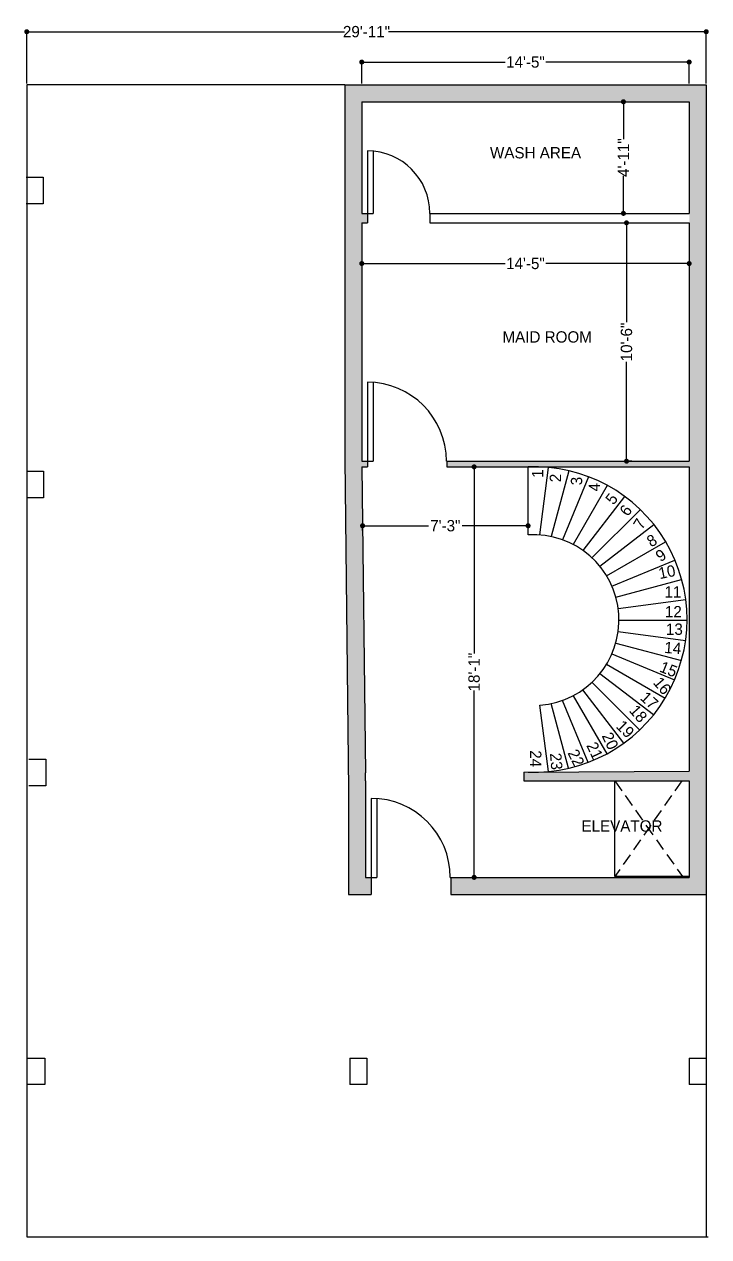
# Model space of a CAD drawing. Header units: inches. Extents: x -1202318 to 15458, y 120 to 819423.
# Drawn here: x 5464 to 5825, y 137 to 778 of the extents above; entities that cross this region are included whole.
import ezdxf

# ---------------------------------------------------------------- set-up
doc = ezdxf.new("R2010")
doc.units = ezdxf.units.IN
doc.header["$PDMODE"] = 98
doc.linetypes.add('HIDDEN', pattern=[9.525, 6.35, -3.175])
doc.styles.add('style 2', font='', dxfattribs={"height": 6})
doc.styles.get('style 2').set_extended_font_data('Bahnschrift')
doc.dimstyles.new('ISO-25', dxfattribs={"dimtxt": 6, "dimasz": 2.67, "dimexe": 1.25, "dimexo": 0.625, "dimgap": 0.645, "dimtad": 0, "dimdec": 0, "dimlunit": 3, "dimtxsty": 'style 2', "dimblk": 'DOT', "dimcen": 2.485, "dimclrd": 3, "dimclrt": 256, "dimadec": 0, "dimazin": 0, "dimtfac": 1, "dimtdec": 0, "dimtmove": 0, "dimatfit": 3, "dimfxl": 1, "dimarcsym": 1})

# ---------------------------------------------------------------- blocks, each defined once
blk = doc.blocks.new('DD2')
for p, q in [((0, 33), (0, 0)), ((3, 33), (3, 0)), ((0, 0), (3, 0))]:
    blk.add_line(p, q)
blk.add_arc((0, 0), 33, 0, 90)
blk = doc.blocks.new('D1 inch')
for p, q in [((0, 41.76), (0, 0)), ((3, 41.65), (3, 0)), ((0, 0), (3, 0)), ((41.76, 0), (42, 0))]:
    blk.add_line(p, q)
blk.add_arc((0, 0), 41.76, 0, 90)
blk = doc.blocks.new('_Dot')
at = {"color": 0, "linetype": 'ByBlock', "lineweight": -2}
blk.add_line((-0.5, 0), (-1, 0), dxfattribs=at)
at = {"color": 0, "linetype": 'ByBlock', "const_width": 0.5}
blk.add_lwpolyline([(-0.25, 0, 1), (0.25, 0, 1)], format="xyb", close=True, dxfattribs=at)
blk = doc.blocks.new('*D191')
at = {"color": 0, "linetype": 'ByBlock', "lineweight": -2, "transparency": 16777216}
for p, q in [((5464.99, 746.72), (5464.99, 775.38)), ((5823.99, 746.72), (5823.99, 775.38))]:
    blk.add_line(p, q, dxfattribs=at)
at = {"color": 3, "lineweight": -2, "transparency": 16777216}
for p, q in [((5467.66, 774.13), (5632.81, 774.13)), ((5821.32, 774.13), (5656.18, 774.13))]:
    blk.add_line(p, q, dxfattribs=at)
at = {"layer": 'Defpoints', "color": 0, "linetype": 'ByBlock', "transparency": 16777216}
for p in [(5823.99, 774.13), (5464.99, 746.09), (5823.99, 746.09)]:
    blk.add_point(p, dxfattribs=at)
at = {"color": 3, "linetype": 'ByBlock', "lineweight": -2, "transparency": 16777216, "xscale": 2.67, "yscale": 2.67, "zscale": 2.67, "rotation": 180}
blk.add_blockref('_Dot', (5464.99, 774.13), dxfattribs=at)
at = {"color": 3, "linetype": 'ByBlock', "lineweight": -2, "transparency": 16777216, "xscale": 2.67, "yscale": 2.67, "zscale": 2.67}
blk.add_blockref('_Dot', (5823.99, 774.13), dxfattribs=at)
at = {"linetype": 'ByBlock', "transparency": 16777216, "insert": (5644.49, 774.13), "char_height": 6, "attachment_point": 5, "style": 'style 2'}
blk.add_mtext('29\'-11"', dxfattribs=at)
blk = doc.blocks.new('*D192')
at = {"color": 0, "linetype": 'ByBlock', "lineweight": -2, "transparency": 16777216}
for p, q in [((5641.99, 746.72), (5641.99, 759.33)), ((5814.99, 746.72), (5814.99, 759.33))]:
    blk.add_line(p, q, dxfattribs=at)
at = {"color": 3, "lineweight": -2, "transparency": 16777216}
for p, q in [((5644.66, 758.08), (5717.82, 758.08)), ((5812.32, 758.08), (5739.17, 758.08))]:
    blk.add_line(p, q, dxfattribs=at)
at = {"layer": 'Defpoints', "color": 0, "linetype": 'ByBlock', "transparency": 16777216}
for p in [(5814.99, 758.08), (5641.99, 746.09), (5814.99, 746.09)]:
    blk.add_point(p, dxfattribs=at)
at = {"color": 3, "linetype": 'ByBlock', "lineweight": -2, "transparency": 16777216, "xscale": 2.67, "yscale": 2.67, "zscale": 2.67, "rotation": 180}
blk.add_blockref('_Dot', (5641.99, 758.08), dxfattribs=at)
at = {"color": 3, "linetype": 'ByBlock', "lineweight": -2, "transparency": 16777216, "xscale": 2.67, "yscale": 2.67, "zscale": 2.67}
blk.add_blockref('_Dot', (5814.99, 758.08), dxfattribs=at)
at = {"linetype": 'ByBlock', "transparency": 16777216, "insert": (5728.49, 758.08), "char_height": 6, "attachment_point": 5, "style": 'style 2'}
blk.add_mtext('14\'-5"', dxfattribs=at)
blk = doc.blocks.new('*D193')
at = {"color": 0, "linetype": 'ByBlock', "lineweight": -2, "transparency": 16777216}
for p, q in [((5779.64, 737.09), (5779.01, 737.09)), ((5779.64, 678.09), (5779.01, 678.09))]:
    blk.add_line(p, q, dxfattribs=at)
at = {"color": 3, "lineweight": -2, "transparency": 16777216}
for p, q in [((5780.26, 734.42), (5780.26, 717.29)), ((5780.26, 680.76), (5780.26, 697.89))]:
    blk.add_line(p, q, dxfattribs=at)
at = {"layer": 'Defpoints', "color": 0, "linetype": 'ByBlock', "transparency": 16777216}
for p in [(5780.26, 737.09), (5780.26, 678.09), (5780.26, 678.09)]:
    blk.add_point(p, dxfattribs=at)
at = {"color": 3, "linetype": 'ByBlock', "lineweight": -2, "transparency": 16777216, "xscale": 2.67, "yscale": 2.67, "zscale": 2.67}
for p, rotation in [((5780.26, 737.09), 90), ((5780.26, 678.09), 270)]:
    blk.add_blockref('_Dot', p, dxfattribs=dict(at, rotation=rotation))
at = {"linetype": 'ByBlock', "transparency": 16777216, "insert": (5780.26, 707.59), "char_height": 6, "attachment_point": 5, "rotation": 90, "style": 'style 2'}
blk.add_mtext('4\'-11"', dxfattribs=at)
blk = doc.blocks.new('*D194')
at = {"color": 0, "linetype": 'ByBlock', "lineweight": -2, "transparency": 16777216}
for p, q in [((5641.99, 652.21), (5641.99, 652.83)), ((5814.99, 652.21), (5814.99, 652.83))]:
    blk.add_line(p, q, dxfattribs=at)
at = {"color": 3, "lineweight": -2, "transparency": 16777216}
for p, q in [((5644.66, 651.58), (5717.82, 651.58)), ((5812.32, 651.58), (5739.17, 651.58))]:
    blk.add_line(p, q, dxfattribs=at)
at = {"layer": 'Defpoints', "color": 0, "linetype": 'ByBlock', "transparency": 16777216}
for p in [(5641.99, 651.58), (5814.99, 651.58), (5814.99, 651.58)]:
    blk.add_point(p, dxfattribs=at)
at = {"color": 3, "linetype": 'ByBlock', "lineweight": -2, "transparency": 16777216, "xscale": 2.67, "yscale": 2.67, "zscale": 2.67, "rotation": 180}
blk.add_blockref('_Dot', (5641.99, 651.58), dxfattribs=at)
at = {"color": 3, "linetype": 'ByBlock', "lineweight": -2, "transparency": 16777216, "xscale": 2.67, "yscale": 2.67, "zscale": 2.67}
blk.add_blockref('_Dot', (5814.99, 651.58), dxfattribs=at)
at = {"linetype": 'ByBlock', "transparency": 16777216, "insert": (5728.49, 651.58), "char_height": 6, "attachment_point": 5, "style": 'style 2'}
blk.add_mtext('14\'-5"', dxfattribs=at)
blk = doc.blocks.new('*D195')
at = {"color": 0, "linetype": 'ByBlock', "lineweight": -2, "transparency": 16777216}
for p, q in [((5781.26, 673.09), (5783.13, 673.09)), ((5784.61, 547.09), (5780.63, 547.09))]:
    blk.add_line(p, q, dxfattribs=at)
at = {"color": 3, "lineweight": -2, "transparency": 16777216}
for p, q in [((5781.88, 670.42), (5781.88, 620.57)), ((5781.88, 549.76), (5781.88, 599.62))]:
    blk.add_line(p, q, dxfattribs=at)
at = {"layer": 'Defpoints', "color": 0, "linetype": 'ByBlock', "transparency": 16777216}
for p in [(5780.63, 673.09), (5781.88, 547.09), (5785.24, 547.09)]:
    blk.add_point(p, dxfattribs=at)
at = {"color": 3, "linetype": 'ByBlock', "lineweight": -2, "transparency": 16777216, "xscale": 2.67, "yscale": 2.67, "zscale": 2.67}
for p, rotation in [((5781.88, 673.09), 90), ((5781.88, 547.09), 270)]:
    blk.add_blockref('_Dot', p, dxfattribs=dict(at, rotation=rotation))
at = {"linetype": 'ByBlock', "transparency": 16777216, "insert": (5781.88, 610.09), "char_height": 6, "attachment_point": 5, "rotation": 90, "style": 'style 2'}
blk.add_mtext('10\'-6"', dxfattribs=at)
blk = doc.blocks.new('*D196')
at = {"color": 0, "linetype": 'ByBlock', "lineweight": -2, "transparency": 16777216}
for p, q in [((5698.82, 544.09), (5702.62, 544.09)), ((5698.82, 327.09), (5702.62, 327.09))]:
    blk.add_line(p, q, dxfattribs=at)
at = {"color": 3, "lineweight": -2, "transparency": 16777216}
for p, q in [((5701.37, 541.42), (5701.37, 445.35)), ((5701.37, 329.76), (5701.37, 425.84))]:
    blk.add_line(p, q, dxfattribs=at)
at = {"layer": 'Defpoints', "color": 0, "linetype": 'ByBlock', "transparency": 16777216}
for p in [(5698.2, 544.09), (5698.2, 327.09), (5701.37, 327.09)]:
    blk.add_point(p, dxfattribs=at)
at = {"color": 3, "linetype": 'ByBlock', "lineweight": -2, "transparency": 16777216, "xscale": 2.67, "yscale": 2.67, "zscale": 2.67}
for p, rotation in [((5701.37, 544.09), 90), ((5701.37, 327.09), 270)]:
    blk.add_blockref('_Dot', p, dxfattribs=dict(at, rotation=rotation))
at = {"linetype": 'ByBlock', "transparency": 16777216, "insert": (5701.37, 435.59), "char_height": 6, "attachment_point": 5, "rotation": 90, "style": 'style 2'}
blk.add_mtext('18\'-1"', dxfattribs=at)
blk = doc.blocks.new('*D197')
at = {"color": 0, "linetype": 'ByBlock', "lineweight": -2, "transparency": 16777216}
for p, q in [((5642.43, 510.42), (5642.43, 514.2)), ((5729.87, 510.42), (5729.87, 514.2))]:
    blk.add_line(p, q, dxfattribs=at)
at = {"color": 3, "lineweight": -2, "transparency": 16777216}
for p, q in [((5645.1, 512.95), (5677.26, 512.95)), ((5727.2, 512.95), (5695.04, 512.95))]:
    blk.add_line(p, q, dxfattribs=at)
at = {"layer": 'Defpoints', "color": 0, "linetype": 'ByBlock', "transparency": 16777216}
for p in [(5729.87, 512.95), (5642.43, 509.8), (5729.87, 509.8)]:
    blk.add_point(p, dxfattribs=at)
at = {"color": 3, "linetype": 'ByBlock', "lineweight": -2, "transparency": 16777216, "xscale": 2.67, "yscale": 2.67, "zscale": 2.67, "rotation": 180}
blk.add_blockref('_Dot', (5642.43, 512.95), dxfattribs=at)
at = {"color": 3, "linetype": 'ByBlock', "lineweight": -2, "transparency": 16777216, "xscale": 2.67, "yscale": 2.67, "zscale": 2.67}
blk.add_blockref('_Dot', (5729.87, 512.95), dxfattribs=at)
at = {"linetype": 'ByBlock', "transparency": 16777216, "insert": (5686.15, 512.95), "char_height": 6, "attachment_point": 5, "style": 'style 2'}
blk.add_mtext('7\'-3"', dxfattribs=at)

msp = doc.modelspace()

# ---------------------------------------------------------------- hatches: boundary and pattern name
at = {"linetype": 'ByBlock'}
h = msp.add_hatch(color=250, dxfattribs=at)
h.dxf.hatch_style = 1
h.paths.add_polyline_path([(5823.99, 746.09), (5632.99, 746.09), (5632.99, 737.09), (5641.99, 737.09), (5814.99, 737.09), (5823.99, 737.09)])
h = msp.add_hatch(color=250, dxfattribs=at)
h.dxf.hatch_style = 1
h.paths.add_polyline_path([(5641.99, 737.09), (5632.99, 737.09), (5632.99, 673.09), (5641.99, 673.09), (5644.99, 673.09), (5644.99, 678.09), (5641.99, 678.09)])
h.paths.add_polyline_path([(5823.99, 737.09), (5814.99, 737.09), (5814.99, 678.09), (5814.99, 673.09), (5823.99, 673.09)])
h.paths.add_polyline_path([(5823.99, 673.09), (5814.99, 673.09), (5814.99, 547.09), (5823.99, 547.09)])
h.paths.add_polyline_path([(5641.99, 673.09), (5632.99, 673.09), (5632.99, 548.09), (5641.99, 548.2)])
h.paths.add_polyline_path([(5642.04, 544.09), (5644.99, 544.09), (5644.99, 547.09), (5641.99, 547.09), (5641.99, 548.14), (5641.99, 548.2), (5632.99, 548.09), (5634.99, 373.09), (5634.99, 318.09), (5646.99, 318.09), (5646.99, 327.09), (5643.99, 327.09), (5643.99, 378.09), (5643.89, 382.28)])
h.paths.add_polyline_path([(5823.99, 547.09), (5814.99, 547.09), (5686.99, 547.09), (5686.99, 544.09), (5729.87, 544.09, -0.020116), (5736.36, 544.09), (5814.99, 544.09), (5814.99, 383.15), (5737.14, 382.75, -0.022397), (5729.91, 382.72), (5727.6, 382.7), (5727.6, 378.09), (5775.68, 378.09), (5775.68, 378.12), (5795.34, 378.09), (5814.99, 378.09), (5814.99, 327.53), (5814.99, 327.09), (5688.99, 327.09), (5688.99, 318.09), (5823.99, 318.09)])

# ---------------------------------------------------------------- linework, layer by layer
for p, q in [((5464.99, 746.09), (5464.99, 137.09)), ((5632.99, 746.09), (5464.99, 746.09)), ((5632.99, 746.09), (5823.99, 746.09)), ((5632.99, 746.09), (5632.99, 548.09)), ((5823.99, 746.09), (5823.99, 318.09)), ((5641.99, 737.09), (5814.99, 737.09)), ((5641.99, 737.09), (5641.99, 678.09)), ((5814.99, 737.09), (5814.99, 678.09)), ((5641.99, 678.09), (5644.99, 678.09)), ((5641.99, 673.09), (5644.99, 673.09)), ((5641.99, 673.09), (5641.99, 547.09)), ((5644.99, 678.09), (5644.99, 673.09)), ((5677.99, 678.09), (5677.99, 673.09)), ((5677.99, 678.09), (5814.99, 678.09)), ((5677.99, 673.09), (5814.99, 673.09)), ((5814.99, 673.09), (5814.99, 547.09)), ((5632.99, 548.09), (5634.99, 373.09)), ((5641.99, 548.2), (5642.01, 547.09)), ((5641.99, 547.09), (5644.99, 547.09)), ((5644.99, 547.09), (5644.99, 544.09)), ((5686.99, 547.09), (5686.99, 544.09)), ((5686.99, 547.09), (5814.99, 547.09)), ((5642.04, 544.09), (5644.99, 544.09)), ((5642.04, 544.09), (5643.89, 382.28)), ((5686.99, 544.09), (5814.99, 544.09)), ((5729.87, 508.12), (5729.87, 544.09)), ((5736.01, 508.09), (5740.71, 543.76)), ((5751.41, 541.98), (5742.09, 507.23)), ((5761.78, 538.79), (5748, 505.56)), ((5814.99, 544.09), (5814.99, 383.15)), ((5771.63, 534.25), (5753.62, 503.09)), ((5780.78, 528.43), (5758.86, 499.89)), ((5789.08, 521.44), (5763.62, 496)), ((5796.36, 513.4), (5767.8, 491.5)), ((5771.33, 486.48), (5802.51, 504.47)), ((5774.15, 481.02), (5807.41, 494.79)), ((5776.2, 475.23), (5810.98, 484.55)), ((5777.45, 469.22), (5813.14, 473.92)), ((5777.87, 463.09), (5813.87, 463.09)), ((5777.45, 456.97), (5813.1, 452.28)), ((5776.2, 450.95), (5810.89, 441.67)), ((5774.15, 445.16), (5807.28, 431.45)), ((5771.33, 439.71), (5802.34, 421.82)), ((5763.62, 430.19), (5788.85, 404.97)), ((5796.16, 412.94), (5767.8, 434.68)), ((5753.62, 423.1), (5771.41, 392.31)), ((5780.55, 398.05), (5758.86, 426.3)), ((5740.59, 383), (5736.01, 418.09)), ((5751.27, 384.72), (5742.09, 418.95)), ((5761.59, 387.84), (5748, 420.63)), ((5643.99, 378.09), (5643.89, 382.28)), ((5727.6, 382.7), (5815.04, 383.15)), ((5727.6, 382.7), (5727.6, 378.09)), ((5634.99, 373.09), (5634.99, 318.09)), ((5643.99, 378.09), (5643.99, 327.09)), ((5727.6, 378.09), (5814.99, 378.09)), ((5814.99, 378.09), (5814.99, 327.09)), ((5643.99, 327.09), (5646.99, 327.09)), ((5646.99, 327.09), (5646.99, 318.09)), ((5688.99, 327.09), (5688.99, 318.09)), ((5688.99, 327.09), (5814.99, 327.09)), ((5634.99, 318.09), (5646.99, 318.09)), ((5688.99, 318.09), (5823.99, 318.09)), ((5823.99, 318.09), (5823.99, 137.09)), ((5814.99, 231.58), (5814.99, 217.58)), ((5464.99, 137.09), (5825.02, 137.09))]:
    msp.add_line(p, q)
at = {"linetype": 'HIDDEN'}
for p, q in [((5775.68, 378.09), (5811.4, 327.53)), ((5811.07, 378.07), (5775.68, 327.53))]:
    msp.add_line(p, q, dxfattribs=at)
at = {"linetype": 'ByBlock'}
msp.add_line((5635.66, 231.58), (5635.66, 217.58), dxfattribs=at)
for points in [[(5464.63, 697.21), (5473.63, 697.21), (5473.63, 683.21), (5464.63, 683.21)], [(5464.76, 541.77), (5473.76, 541.77), (5473.76, 527.77), (5464.76, 527.77)], [(5466, 389.53), (5475, 389.53), (5475, 375.53), (5466, 375.53)], [(5465.55, 231.58), (5474.55, 231.58), (5474.55, 217.58), (5465.55, 217.58)], [(5635.66, 231.58), (5644.66, 231.58), (5644.66, 217.58), (5635.66, 217.58)], [(5814.99, 231.58), (5823.99, 231.58), (5823.99, 217.58), (5814.99, 217.58)]]:
    msp.add_lwpolyline(points, dxfattribs=at)
msp.add_lwpolyline([(5775.68, 378.12), (5814.99, 378.07), (5814.99, 327.53), (5775.68, 327.53)], close=True)
for centre, radius, start, end in [((5733.11, 463.41), 80.75, 267.69524, 92.30476), ((5732.75, 463.09), 45.12, 274.13988, 93.66559)]:
    msp.add_arc(centre, radius, start, end)

# ---------------------------------------------------------------- block references
for name, p in [('DD2', (5644.99, 678.09)), ('D1 inch', (5644.99, 547.09)), ('D1 inch', (5646.99, 327.09))]:
    msp.add_blockref(name, p)

# ---------------------------------------------------------------- texts
at = {"char_height": 6, "attachment_point": 1, "style": 'style 2'}
for s, width, insert in [('\\pi0.90105;WASH AREA', 48.853, (5708.84, 713.16)), ('\\pi1.2805;MAID ROOM', 46.2818, (5715.06, 615.77)), ('\\pi7.9904;11 ', 20.4869, (5793.98, 481.01)), ('\\pi7.0681;12 ', 20.4869, (5795.11, 470.52)), ('\\pi7.0784;13 ', 20.4869, (5795.65, 461.28)), ('\\pi-7.988;ELEVATOR', 23.3004, (5766.06, 357.24))]:
    msp.add_mtext_dynamic_manual_height_columns(s, width=width, gutter_width=30, heights=[0], dxfattribs=dict(at, insert=insert))
for s, width, heights, insert, rotation in [('\\pi9.3955;1 ', 20.4869, [0], (5731.95, 528.88), 90), ('\\pi8.5144;2  ', 20.4869, [0], (5741.31, 527.46), 90), ('\\pi8.4835;3 ', 20.4869, [0], (5752.47, 525.88), 90), ('\\pi8.3143;4 ', 20.4869, [0], (5761.88, 522.78), 90), ('\\pi8.5619;5 ', 20.4869, [0], (5765.05, 520.46), 52.47845), ('\\pi8.5702;6', 20.4869, [6.06], (5772.71, 514.12), 54.02075), ('\\pi8.6114;7 ', 20.4869, [0], (5780.57, 506.29), 58.72794), ('\\pi8.4237;8 ', 20.4869, [0], (5784.52, 502.42), 29.98292), ('\\pi8.5702;9 ', 20.4869, [0], (5789.39, 493.81), 33.86632), ('\\pi7.0021;10  ', 20.4869, [0], (5791.39, 489.22), 11.48938), ('\\pi6.8267;14 ', 20.4869, [0], (5795.35, 452.26), 355.41979), ('\\pi7.033;15', 20.4869, [0], (5794.53, 444.15), 338.40171), ('\\pi7.1032;16 ', 20.4869, [0], (5795.58, 439.15), 310.21702), ('\\pi7.1651;17 ', 20.4869, [0], (5787.39, 430.72), 317.63613), ('\\pi6.9257;18 ', 20.4869, [0], (5782.86, 424.17), 311.38452), ('\\pi7.1032;19 ', 20.4869, [0], (5775.22, 415.81), 314.78586), ('\\pi7.2538;21 ', 20.4869, [0], (5762.91, 405.97), 295.00846), ('\\pi6.2655;20  ', 20.4869, [0], (5771.39, 410.2), 295.37251), ('24', 9.2734, [0], (5736.91, 394.28), 270), ('\\pi6.3418;23 ', 20.4869, [0], (5746.88, 399.41), 274.69224), ('\\pi6.3315;22 ', 20.4869, [0], (5753.12, 401.21), 296.58976)]:
    msp.add_mtext_dynamic_manual_height_columns(s, width=width, gutter_width=30, heights=heights, dxfattribs=dict(at, insert=insert, rotation=rotation))

# ---------------------------------------------------------------- dimensions: what is measured, and where the dimension line sits
at = {"linetype": 'ByBlock'}
for base, p1, p2, picture, middle in [((5823.99, 774.13), (5464.99, 746.09), (5823.99, 746.09), '*D191', (5644.49, 774.13)), ((5814.99, 758.08), (5641.99, 746.09), (5814.99, 746.09), '*D192', (5728.49, 758.08)), ((5814.99, 651.58), (5641.99, 651.58), (5814.99, 651.58), '*D194', (5728.49, 651.58)), ((5729.87, 512.95), (5642.43, 509.8), (5729.87, 509.8), '*D197', (5686.15, 512.95))]:
    dim = msp.add_linear_dim(base=base, p1=p1, p2=p2, dimstyle='ISO-25', dxfattribs=at)
    dim.commit()
    dim.dimension.update_dxf_attribs({"geometry": picture, "text_midpoint": middle})
for base, p1, p2, picture, middle in [((5780.26, 678.09), (5780.26, 737.09), (5780.26, 678.09), '*D193', (5780.26, 707.59)), ((5781.88, 547.09), (5780.63, 673.09), (5785.24, 547.09), '*D195', (5781.88, 610.09)), ((5701.37, 327.09), (5698.2, 544.09), (5698.2, 327.09), '*D196', (5701.37, 435.59))]:
    dim = msp.add_linear_dim(base=base, p1=p1, p2=p2, angle=90, dimstyle='ISO-25', dxfattribs=at)
    dim.commit()
    dim.dimension.update_dxf_attribs({"geometry": picture, "text_midpoint": middle})

doc.saveas('drawing.dxf')
